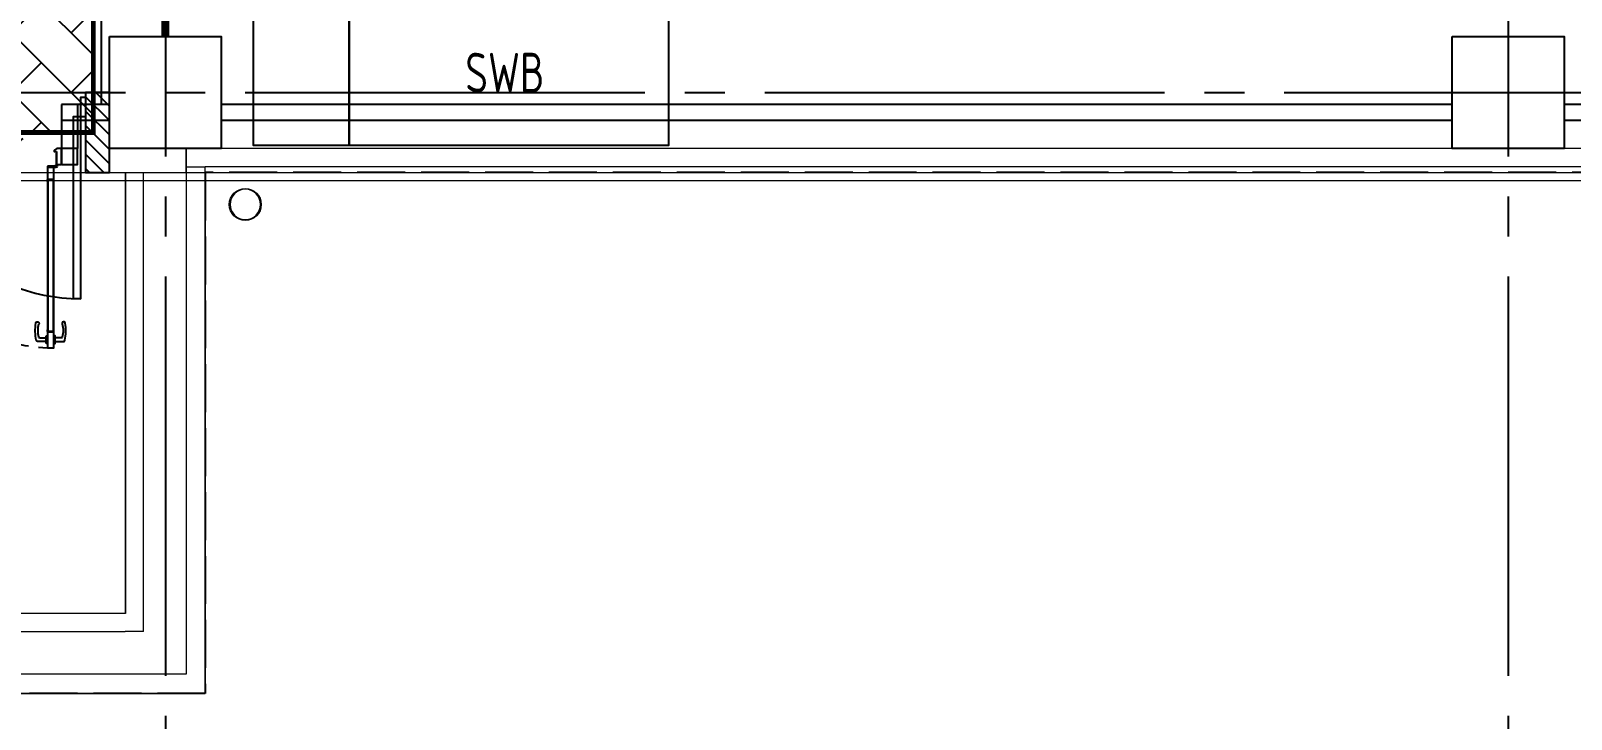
# Model space of a CAD drawing. Extents: x -18489 to 195597, y -1599 to 112111.
# Drawn here: x 7596 to 8559, y -392 to 39 of the extents above; entities that cross this region are included whole.
import ezdxf
from ezdxf.enums import TextEntityAlignment as Align

# ---------------------------------------------------------------- set-up
doc = ezdxf.new("R2010")
doc.units = 0
doc.header["$LTSCALE"] = 100
for name, pattern in [('188K-SM-03-F10-ARCH-PA-Y2257103$0$HIDDEN2', [0.1875, 0.125, -0.0625]), ('X-S-FAB-L10$0$COL-CEN-LIN', [3.25, 2.5, -0.25, 0.25, -0.25]), ('X-S-FAB-L10$0$HIDDEN', [0.4, 0.3, -0.1])]:
    doc.linetypes.add(name, pattern=pattern)
for name, color, linetype in [('188K-SM-03-F10-ARCH-PA-Y2257103$0$K-AREA', 53, 'Continuous'), ('188K-SM-03-F10-ARCH-PA-Y2257103$0$K-Divider-7.5', 53, 'Continuous'), ('188K-SM-03-F10-ARCH-PA-Y2257103$0$K-P1S-2.5-單抗', 53, 'Continuous'), ('188K-SM-03-F10-ARCH-PA-Y2257103$0$K-岩棉 2hr 7.5-單抗', 53, 'Continuous'), ('188K-SM-03-F10-ARCH-PA-Y2257103$0$K-岩棉 2hr 7.5-非抗', 53, 'Continuous'), ('188K-SM-03-F10-ARCH-PA-Y2257103$0$K-庫板天花-2.4', 53, 'Continuous'), ('188K-SM-03-F10-ARCH-PA-Y2257103$0$非YK-K-防火門', 53, 'Continuous'), ('188K-SM-03-F10-ELEC-EQ-Y2257103$0$E-PANEL', 255, 'Continuous'), ('X-S-FAB-L10$0$0-DIM-TXT', 8, 'Continuous'), ('X-S-FAB-L10$0$A-OBJE-MEP', 8, 'Continuous'), ('X-S-FAB-L10$0$A-WALL-EX', 8, 'Continuous'), ('X-S-FAB-L10$0$A-WALL-IN', 8, 'Continuous'), ('X-S-FAB-L10$0$BLOCK', 8, 'Continuous'), ('X-S-FAB-L10$0$CCL', 8, 'X-S-FAB-L10$0$COL-CEN-LIN'), ('X-S-FAB-L10$0$COL-S', 8, 'Continuous'), ('X-S-FAB-L10$0$DW_Frame', 8, 'Continuous'), ('X-S-FAB-L10$0$HID', 8, 'X-S-FAB-L10$0$HIDDEN'), ('X-S-FAB-L10$0$S-FNDN', 8, 'Continuous'), ('X-S-FAB-L10$0$S-SLAB-SHOW', 8, 'Continuous'), ('X-S-FAB-L10$0$WALL_188K_IN', 8, 'Continuous')]:
    doc.layers.add(name, color=color, linetype=linetype)
doc.styles.add('188K-SM-03-F10-ARCH-PA-Y2257103$0$Standard', font='txt.shx', dxfattribs={"bigfont": 'chineset.shx'})
doc.styles.add('188K-SM-03-F10-ELEC-EQ-Y2257103$0$X-F-L25-E-PDP-EQ-200K$0$AA-TXT', font='isocp.shx', dxfattribs={"bigfont": 'chineset.shx'})
doc.styles.add('X-S-FAB-L10$0$CHINA', font='simplex.shx', dxfattribs={"width": 0.75, "bigfont": 'chineset.shx'})
doc.styles.add('X-S-FAB-L10$0$Standard', font='', dxfattribs={"width": 0.8})
doc.styles.add('X-S-FAB-L10$0$TG_NOTE_TEXT', font='simplex.shx', dxfattribs={"width": 0.75, "bigfont": 'chineset.shx'})
doc.styles.get('X-S-FAB-L10$0$Standard').set_extended_font_data('Microsoft JhengHei')

# ---------------------------------------------------------------- blocks, each defined once
blk = doc.blocks.new('X-S-FAB-L10$0$FAB2-L05')
at = {"layer": 'X-S-FAB-L10$0$CCL'}
for p, q in [((-18480, 11005), (-18480, 0)), ((-17640, 11005), (-17640, 0)), ((-26880, 720), (1210, 720))]:
    blk.add_line(p, q, dxfattribs=at)
at = {"layer": 'X-S-FAB-L10$0$COL-S'}
for points in [[(-18515, 755), (-18445, 755), (-18445, 685), (-18515, 685)], [(-17675, 755), (-17605, 755), (-17605, 685), (-17675, 685)]]:
    blk.add_lwpolyline(points, close=True, dxfattribs=at)
blk = doc.blocks.new('X-S-FAB-L10')
at = {"layer": 'X-S-FAB-L10$0$WALL_188K_IN'}
h = blk.add_hatch(dxfattribs=at)
h.set_pattern_fill('LINE', color=256, scale=2, angle=135)
h.set_pattern_definition([(135, (7645, -98.3835), (-4.49013, -4.49013), [])])
h.paths.add_polyline_path([(7645, -50), (7645, 0), (7630, 0), (7630, -50)])
blk.add_line((7630, 0), (7630, -15))
blk.add_lwpolyline([(7627, -15), (7627, -129), (7622.625, -129), (7622.625, -15)], close=True)
blk.add_arc((7627, -15), 114, 180, 270)
at = {"layer": 'X-S-FAB-L10$0$A-OBJE-MEP', "lineweight": 0, "flags": 128}
blk.add_lwpolyline([(7739.5, -70, 1), (7720.5, -70, 1)], format="xyb", close=True, dxfattribs=at)
at = {"layer": 'X-S-FAB-L10$0$A-OBJE-MEP', "lineweight": 0}
blk.add_circle((7730, -70), 10, dxfattribs=at)
at = {"layer": 'X-S-FAB-L10$0$A-WALL-EX', "lineweight": 0}
for p, q in [((7705, -35), (7693, -35)), ((7705, -35), (7693, -35)), ((7693, -35), (7693, -46.5)), ((7693, -46.5), (7705, -46.5)), ((7693, -46.5), (7705, -46.5)), ((12670, -46.5), (7705, -46.5))]:
    blk.add_line(p, q, dxfattribs=at)
at = {"layer": 'X-S-FAB-L10$0$A-WALL-EX', "lineweight": 0, "flags": 128}
for points in [[(7693, -35), (7693, -364)], [(7705, -35), (7693, -35)], [(12673.5, -35), (7705, -35)], [(7705, -364), (7705, -46.5)], [(7705, -50), (7705, -46.5)], [(7705, -50), (12670, -50)], [(7705, -50), (12670, -50)], [(7705, -50), (12670, -50)], [(7705, -50), (12670, -50)], [(7705, -50), (12670, -50)], [(7705, -50), (12670, -50)], [(7705, -50), (12670, -50)], [(7705, -50), (12670, -50)], [(7693, -364), (6827, -364)], [(7705, -376), (7705, -364)], [(6815, -376), (7705, -376)]]:
    blk.add_lwpolyline(points, dxfattribs=at)
at = {"layer": 'X-S-FAB-L10$0$A-WALL-IN', "lineweight": 0}
for p, q in [((7645, -35), (7645, -35)), ((7693, -50), (7693, -35)), ((7640, -50), (7654.95, -50)), ((7666.25, -50), (7693, -50))]:
    blk.add_line(p, q, dxfattribs=at)
at = {"layer": 'X-S-FAB-L10$0$A-WALL-IN', "lineweight": 0, "flags": 128}
for points in [[(7654.95, -50), (7654.95, -325.95)], [(7666.25, -337.25), (7666.25, -50)], [(7654.95, -325.95), (6865, -325.95)], [(6865, -337.25), (7654.95, -337.25)], [(7666.25, -337.25), (7654.95, -337.25)]]:
    blk.add_lwpolyline(points, dxfattribs=at)
at = {"layer": 'X-S-FAB-L10$0$COL-S'}
for p, q in [((7645, 35), (7715, 35)), ((7645, -35), (7645, 35)), ((7715, 35), (7715, -35)), ((8485, 35), (8555, 35)), ((8485, -35), (8485, 35)), ((8555, 35), (8555, -35)), ((7715, -35), (7645, -35)), ((8555, -35), (8485, -35))]:
    blk.add_line(p, q, dxfattribs=at)
at = {"layer": 'X-S-FAB-L10$0$DW_Frame'}
blk.add_lwpolyline([(7630, -3), (7627, -3), (7627, -15), (7630, -15)], dxfattribs=at)
at = {"layer": 'X-S-FAB-L10$0$HID'}
for p, q in [((12670, -50), (7705, -50)), ((7705, -50), (7705, -376)), ((7705, -376), (6804.756, -376))]:
    blk.add_line(p, q, dxfattribs=at)
at = {"layer": 'X-S-FAB-L10$0$S-FNDN', "lineweight": 0, "flags": 128}
blk.add_lwpolyline([(4350, 7470), (1830, 7470), (1830, 1500), (1812.5, 1500), (1812.5, -55), (9330, -55), (9330, 7470)], close=True, dxfattribs=at)
at = {"layer": 'X-S-FAB-L10$0$S-SLAB-SHOW', "lineweight": 0, "flags": 128}
for points in [[(7705, -376), (6815, -376), (6815, -326), (7406, -326), (7406, -198), (7416, -198), (7416, -178), (7380, -178), (7380, -50), (7705, -50)], [(7655, -50), (7655, -326), (7406, -326), (7406, -198), (7416, -198), (7416, -178), (7380, -178), (7380, -50)]]:
    blk.add_lwpolyline(points, close=True, dxfattribs=at)
at = {"layer": 'X-S-FAB-L10$0$WALL_188K_IN'}
blk.add_lwpolyline([(7645, -50), (7645, 0), (7630, 0), (7630, -50)], close=True, dxfattribs=at)
at = {"layer": 'X-S-FAB-L10$0$BLOCK'}
blk.add_blockref('X-S-FAB-L10$0$FAB2-L05', (26160, -720), dxfattribs=at)
at = {"style": 'X-S-FAB-L10$0$TG_NOTE_TEXT', "width": 0.5, "flags": 1}
for p in [(7463.301, 9020), (18268.251, 8649), (11197.77, 4800.167), (16485.801, 4800.167), (25420.27, 2635), (13360, 320.001, 0), (7463.301, -33.333)]:
    blk.add_attdef('WH', text='', height=20, dxfattribs=at).set_placement(p, align=Align.BOTTOM_LEFT)
at = {"width": 0.5}
for style, p in [('X-S-FAB-L10$0$TG_NOTE_TEXT', (7585, 9020)), ('X-S-FAB-L10$0$TG_NOTE_TEXT', (18389.95, 8649)), ('X-S-FAB-L10$0$TG_NOTE_TEXT', (11117.5, 4813.5)), ('X-S-FAB-L10$0$TG_NOTE_TEXT', (16607.5, 4813.5)), ('X-S-FAB-L10$0$TG_NOTE_TEXT', (25350, 2635)), ('X-S-FAB-L10$0$Standard', (13129.375, 325.001, 0)), ('X-S-FAB-L10$0$TG_NOTE_TEXT', (7585, -20))]:
    blk.add_attdef('DESC', text='', height=10, dxfattribs=dict(at, style=style)).set_placement(p, align=Align.BOTTOM_LEFT)
for tag, style, p in [('TYPE', 'X-S-FAB-L10$0$TG_NOTE_TEXT', (7619.286, 9020)), ('NO', 'X-S-FAB-L10$0$TG_NOTE_TEXT', (7650.095, 9020)), ('TYPE', 'X-S-FAB-L10$0$TG_NOTE_TEXT', (18424.236, 8649)), ('NO', 'X-S-FAB-L10$0$TG_NOTE_TEXT', (18455.045, 8649)), ('NO', 'X-S-FAB-L10$0$TG_NOTE_TEXT', (11088.595, 4813.5)), ('TYPE', 'X-S-FAB-L10$0$TG_NOTE_TEXT', (11151.786, 4813.5)), ('TYPE', 'X-S-FAB-L10$0$TG_NOTE_TEXT', (16641.786, 4813.5)), ('NO', 'X-S-FAB-L10$0$TG_NOTE_TEXT', (16672.595, 4813.5)), ('NO', 'X-S-FAB-L10$0$TG_NOTE_TEXT', (25313, 2635)), ('TYPE', 'X-S-FAB-L10$0$TG_NOTE_TEXT', (25350, 2635)), ('NO', 'X-S-FAB-L10$0$Standard', (13100, 320.001, 0)), ('TYPE', 'X-S-FAB-L10$0$Standard', (13129.375, 320.001, 0)), ('TYPE', 'X-S-FAB-L10$0$TG_NOTE_TEXT', (7619.286, -20)), ('NO', 'X-S-FAB-L10$0$TG_NOTE_TEXT', (7650.095, -20))]:
    blk.add_attdef(tag, text='', height=10, dxfattribs=dict(at, style=style)).set_placement(p, align=Align.BOTTOM_RIGHT)
at = {"style": 'X-S-FAB-L10$0$TG_NOTE_TEXT', "width": 0.5, "flags": 1}
for rotation, p in [(180, (43, 7480)), (180, (943, 7480)), (90, (24310, 3717.77)), (270, (17080, 1711.699))]:
    blk.add_attdef('WH', text='', height=20, rotation=rotation, dxfattribs=at).set_placement(p, align=Align.BOTTOM_LEFT)
at = {"width": 0.5}
for rotation, style, p in [(180, 'X-S-FAB-L10$0$Standard', (317.625, 7480)), (180, 'X-S-FAB-L10$0$Standard', (1217.625, 7480)), (90, 'X-S-FAB-L10$0$TG_NOTE_TEXT', (24310, 3647.5)), (270, 'X-S-FAB-L10$0$TG_NOTE_TEXT', (17080, 1605))]:
    blk.add_attdef('DESC', text='', height=10, rotation=rotation, dxfattribs=dict(at, style=style)).set_placement(p, align=Align.BOTTOM_LEFT)
for tag, rotation, style, p in [('TYPE', 180, 'X-S-FAB-L10$0$Standard', (317.625, 7480)), ('NO', 180, 'X-S-FAB-L10$0$Standard', (347, 7480)), ('TYPE', 180, 'X-S-FAB-L10$0$Standard', (1217.625, 7480)), ('NO', 180, 'X-S-FAB-L10$0$Standard', (1247, 7480)), ('TYPE', 90, 'X-S-FAB-L10$0$TG_NOTE_TEXT', (24310, 3647.5)), ('NO', 90, 'X-S-FAB-L10$0$TG_NOTE_TEXT', (24310, 3610.5)), ('TYPE', 270, 'X-S-FAB-L10$0$TG_NOTE_TEXT', (17080, 1605)), ('NO', 270, 'X-S-FAB-L10$0$TG_NOTE_TEXT', (17080, 1573))]:
    blk.add_attdef(tag, text='', height=10, rotation=rotation, dxfattribs=dict(at, style=style)).set_placement(p, align=Align.BOTTOM_RIGHT)
at = {"layer": 'X-S-FAB-L10$0$0-DIM-TXT', "style": 'X-S-FAB-L10$0$CHINA', "width": 0.75}
for p in [(667.414, 7855.1, -2689.4), (22627.353, 6728.814), (25644.722, 6728.814), (24778.787, 5569.051), (1118.252, 4980), (417.801, 4594.623), (23874.84, 4355), (22927.43, 4330.122), (23749.869, 3901.367), (417.801, 3765.236), (1118.252, 3730), (417.801, 3115.79), (536.882, 2227.832), (16908.994, 1782.652), (888.445, 880.466), (16977.43, 750), (18878.841, 750), (25641.221, 553.233), (21364.03, 526.894)]:
    blk.add_attdef('HIG', text='', height=80, dxfattribs=at).set_placement(p, align=Align.MIDDLE_LEFT)
blk = doc.blocks.new('188K-SM-03-F10-ELEC-EQ-Y2257103$0$E-SWB')
at = {"color": 140}
for p, q in [((60, 90), (60, 180)), ((260, 90), (260, 180)), ((0, 90), (0, 150)), ((60, 85), (0, 85)), ((260, 85), (60, 85))]:
    blk.add_line(p, q, dxfattribs=at)
for points in [[(60, 90), (0, 90), (0, 0), (60, 0)], [(260, 90), (60, 90), (60, 0), (260, 0)]]:
    blk.add_lwpolyline(points, close=True, dxfattribs=at)
for centre, radius, start, end in [((66.67, 86.85), 93.39, 1.93207, 94.0935), ((253.33, 86.85), 93.39, 85.9065, 178.06793), ((-9.61, 80.39), 70.27, 7.8575, 82.1425)]:
    blk.add_arc(centre, radius, start, end, dxfattribs=at)
at = {"color": 140, "style": '188K-SM-03-F10-ELEC-EQ-Y2257103$0$X-F-L25-E-PDP-EQ-200K$0$AA-TXT', "width": 0.8}
blk.add_text('SWB', height=25, dxfattribs=at).set_placement((157.41, 45.44), align=Align.MIDDLE_CENTER)
blk = doc.blocks.new('188K-SM-03-F10-ELEC-EQ-Y2257103')
at = {"layer": '188K-SM-03-F10-ELEC-EQ-Y2257103$0$E-PANEL'}
blk.add_blockref('188K-SM-03-F10-ELEC-EQ-Y2257103$0$E-SWB', (7735, -33), dxfattribs=at)
blk = doc.blocks.new('188K-SM-03-F10-ARCH-PA-Y2257103$0$F14P8-SM-03-FB1-ARCH-PA(B)-Y2210902$0$18P2-XFDP40$0$GAD2205')
blk.add_lwpolyline([(0, 0.9), (-0.3, 1.2), (-18.1, 1.2, -0.414214), (-18.4, 1.5), (-18.4, 3.1, -0.414214), (-18.1, 3.4), (-13.7, 3.4, 0.414214), (-13.4, 3.7), (-13.4, 4.1, 0.414214), (-13.7, 4.4), (-18.1, 4.4, -0.414214), (-18.4, 4.7), (-18.4, 11.8, -0.414214), (-18.2, 12), (-18.2, 12, 0.414214), (-18, 12.2), (-18, 13.7, 0.72636), (-18.5, 13.9), (-19.3, 12.8, 0.158507), (-19.4, 12.6), (-19.4, 0.3, 0.414214), (-19.1, 0), (19.1, 0, 0.414214), (19.4, 0.3), (19.4, 12.6, 0.158507), (19.3, 12.8), (18.5, 13.9, 0.72636), (18, 13.7), (18, 12.2, 0.414214), (18.2, 12, -0.414214), (18.4, 11.8), (18.4, 4.7, -0.414214), (18.1, 4.4), (13.7, 4.4, 0.414214), (13.4, 4.1), (13.4, 3.7, 0.414214), (13.7, 3.4), (18.1, 3.4, -0.414214), (18.4, 3.1), (18.4, 1.5, -0.414214), (18.1, 1.2), (0.3, 1.2)], format="xyb", close=True)
blk = doc.blocks.new('188K-SM-03-F10-ARCH-PA-Y2257103$0$(FS1-4)1hr單開防火門-1200x2400')
for p, q in [((8.79, 117.09, 0), (9.59, 117.09, 0)), ((8.79, 112.19, 0), (8.79, 117.09, 0)), ((9.59, 117.09, 0), (9.59, 112.19, 0)), ((9.59, 115.74, 0), (13.59, 115.74, 0)), ((13.59, 115.74, 0), (14.97, 115.68, 0)), ((9.59, 112.19, 0), (8.79, 112.19, 0)), ((13.54, 113.54, 0), (9.59, 113.54, 0)), ((0, 4.5), (0, -4.5)), ((2.85, 5), (0.5, 5)), ((3, -3.2), (3, 4.85)), ((117, -3.2), (117, 4.85)), ((117.15, 5), (119.5, 5)), ((120, 4.5), (120, -4.5)), ((0.5, -5), (2.8, -5)), ((2.8, -5), (4.38, -3.96)), ((3.78, -3.2), (3, -3.2)), ((3.62, -3.49), (3.62, -3.3)), ((3.62, -3.3), (3.78, -3.3)), ((4.38, -3.49), (3.62, -3.49)), ((4.45, -3.2), (4.22, -3.2)), ((4.22, -3.3), (4.38, -3.3)), ((4.38, -3.3), (4.38, -3.49)), ((4.5, -3.73), (4.5, -3.25)), ((115.5, -3.73), (115.5, -3.25)), ((115.55, -3.2), (115.78, -3.2)), ((115.62, -3.3), (115.62, -3.49)), ((115.78, -3.3), (115.62, -3.3)), ((115.62, -3.49), (116.38, -3.49)), ((117.2, -5), (115.62, -3.96)), ((116.22, -3.2), (117, -3.2)), ((116.38, -3.3), (116.22, -3.3)), ((116.38, -3.49), (116.38, -3.3)), ((119.5, -5), (117.2, -5))]:
    blk.add_line(p, q)
at = {"elevation": 0}
blk.add_lwpolyline([(3.99, 115.74), (-0.01, 115.74), (-1.4, 115.68, 0.327495), (-2.19, 114.99, 0.089847), (-2.41, 104.26, 1.144881), (-0.48, 104.7, -0.137079), (-0.49, 113.02, -0.349357), (0.03, 113.54), (3.99, 113.54)], format="xyb", dxfattribs=at)
for points in [[(4.79, 112.19), (4.79, 117.09), (3.99, 117.09), (3.99, 112.19)], [(-10, -5), (0, -5), (0, 5), (-10, 5)], [(120, -5), (130, -5), (130, 5), (120, 5)]]:
    blk.add_lwpolyline(points, close=True)
at = {"ltscale": 5}
for points in [[(8.79, 109.59), (8.79, 119.69), (4.79, 119.69), (4.79, 109.59)], [(5.05, 109.25), (5.05, 14.78), (4.99, 14.78), (4.99, 109.25)], [(8.59, 14.78), (8.53, 14.78), (8.53, 109.25), (8.59, 109.25)], [(8.79, 6.09), (8.79, 14.44), (4.79, 14.44), (4.79, 6.09)]]:
    blk.add_lwpolyline(points, close=True, dxfattribs=at)
blk.add_lwpolyline([(4.85, 109.66), (4.85, 108.43, 0.158507), (4.85, 108.41), (4.93, 108.3, 0.72636), (4.99, 108.32), (4.99, 108.47, 0.414214), (4.97, 108.49, -0.414214), (4.95, 108.51), (4.95, 109.22, -0.414214), (4.98, 109.25), (5.42, 109.25, 0.414214), (5.45, 109.28), (5.45, 109.32, 0.414214), (5.42, 109.35), (4.98, 109.35, -0.414214), (4.95, 109.38), (4.95, 109.54, -0.414214), (4.98, 109.57), (6.76, 109.57), (6.79, 109.6), (6.82, 109.57), (8.6, 109.57, -0.414214), (8.63, 109.54), (8.63, 109.38, -0.414214), (8.6, 109.35), (8.16, 109.35, 0.414214), (8.13, 109.32), (8.13, 109.28, 0.414214), (8.16, 109.25), (8.6, 109.25, -0.414214), (8.63, 109.22), (8.63, 108.51, -0.414214), (8.61, 108.49), (8.61, 108.49, 0.414214), (8.59, 108.47), (8.59, 108.32, 0.72636), (8.64, 108.3), (8.72, 108.41, 0.158507), (8.73, 108.43), (8.73, 109.66, 0.414214), (8.7, 109.69), (4.88, 109.69, 0.414214)], format="xyb", close=True, dxfattribs=at)
at = {"ltscale": 500}
for points in [[(3.25, -2.4), (3.25, 5.6), (3, 5.6), (3, -2.4)], [(8.49, 6.59), (3.99, 6.59), (3.99, 6.34), (8.49, 6.34)]]:
    blk.add_lwpolyline(points, close=True, dxfattribs=at)
at = {"linetype": '188K-SM-03-F10-ARCH-PA-Y2257103$0$HIDDEN2'}
blk.add_arc((3.45, 6.14), 113.68, 359.4256, 87.30941, dxfattribs=at)
at = {"extrusion": (0, 0, -1)}
for centre, major_axis, start_param, end_param in [((14.9, 114.8, 0), (-0.624, 0.624), 0.866962, 2.13291), ((13.47, 112.95, 0), (-0.417, 0.417), 0.901482, 2.245889), ((-0.83, 108.87, 0), (10.93, 10.93), 0.51383, 1.058752), ((-13.75, 109.01, 0), (21.29, 21.29), 0.585307, 0.943734), ((14.99, 104.35, 0), (0.707, 0.707), 0.872811, 4.284184)]:
    blk.add_ellipse(centre, major_axis=major_axis, ratio=1, start_param=start_param, end_param=end_param, dxfattribs=at)
for centre, major_axis, start_param, end_param in [((0.5, 4.5), (0.354, -0.354), 2.356194, 3.926991), ((2.85, 4.85), (0.106, -0.106), 7.068583, 8.63938), ((117.15, 4.85), (-0.106, -0.106), -2.356194, -0.785398), ((119.5, 4.5), (-0.354, -0.354), 2.356194, 3.926991), ((0.5, -4.5), (-0.354, -0.354), 5.497787, 7.068583), ((3.78, -3.25), (-0.0354, -0.0354), 0.785398, 3.926991), ((4.22, -3.25), (-0.0354, -0.0354), 3.926991, 7.068583), ((4.2, -3.73), (0.212, -0.212), 6.162283, 7.068583), ((4.45, -3.25), (0.0354, -0.0354), 7.068583, 8.63938), ((115.55, -3.25), (-0.0354, -0.0354), -2.356194, -0.785398), ((115.8, -3.73), (-0.212, -0.212), -0.785398, 0.120903), ((115.78, -3.25), (0.0354, -0.0354), -0.785398, 2.356194), ((116.22, -3.25), (0.0354, -0.0354), 2.356194, 5.497787), ((119.5, -4.5), (0.354, -0.354), -0.785398, 0.785398)]:
    blk.add_ellipse(centre, major_axis=major_axis, ratio=1, start_param=start_param, end_param=end_param)
at = {"ltscale": 500, "extrusion": (0, 0, -1)}
blk.add_ellipse((3.45, 6.14), major_axis=(-0.495, 0.495), ratio=1, start_param=5.497787, end_param=11.780972, dxfattribs=at)
at = {"ltscale": 5, "xscale": 0.1000000000058208, "yscale": 0.1000000000058208, "zscale": 0.1000000000058208}
blk.add_blockref('188K-SM-03-F10-ARCH-PA-Y2257103$0$F14P8-SM-03-FB1-ARCH-PA(B)-Y2210902$0$18P2-XFDP40$0$GAD2205', (6.79, 14.34), dxfattribs=at)
at = {"color": 8, "style": '188K-SM-03-F10-ARCH-PA-Y2257103$0$Standard', "width": 0.85}
blk.add_text('1200*2400', height=12, dxfattribs=at).set_placement((60, -15, 0), align=Align.MIDDLE_CENTER)
blk = doc.blocks.new('188K-SM-03-F10-ARCH-PA-Y2257103')
at = {"layer": '188K-SM-03-F10-ARCH-PA-Y2257103$0$K-庫板天花-2.4'}
h = blk.add_hatch(dxfattribs=at)
h.set_pattern_fill('AR-HBONE', color=256, scale=0.26)
h.paths.add_polyline_path([(7395, -25), (7635, -25), (7635, 310), (7395, 310)])
at = {"layer": '188K-SM-03-F10-ARCH-PA-Y2257103$0$K-AREA', "const_width": 3, "elevation": 0}
blk.add_lwpolyline([(7395, -25), (7635, -25), (7635, 310), (7395, 310)], close=True, dxfattribs=at)
at = {"layer": '188K-SM-03-F10-ARCH-PA-Y2257103$0$K-Divider-7.5', "const_width": 5}
blk.add_lwpolyline([(7680, 310), (7680, 35)], dxfattribs=at)
at = {"layer": '188K-SM-03-F10-ARCH-PA-Y2257103$0$K-P1S-2.5-單抗'}
for p, q in [((7635, -7.5, 0), (7635, 310, 0)), ((7640, -7.5, 0), (7640, 310, 0))]:
    blk.add_line(p, q, dxfattribs=at)
at = {"layer": '188K-SM-03-F10-ARCH-PA-Y2257103$0$K-岩棉 2hr 7.5-單抗'}
for p, q in [((7615, -7.5, 0), (7615, -35)), ((7645, -7.5, 0), (7615, -7.5, 0)), ((7625, -7.5, 0), (7625, -35, 0)), ((7645, -17.5, 0), (7615, -17.5, 0))]:
    blk.add_line(p, q, dxfattribs=at)
at = {"layer": '188K-SM-03-F10-ARCH-PA-Y2257103$0$K-岩棉 2hr 7.5-非抗'}
for p, q in [((8485, -7.5, 0), (7715, -7.5, 0)), ((9325, -7.5, 0), (8555, -7.5, 0)), ((8485, -17.5), (7715, -17.5, 0)), ((9325, -17.5), (8555, -17.5, 0))]:
    blk.add_line(p, q, dxfattribs=at)
at = {"layer": '188K-SM-03-F10-ARCH-PA-Y2257103$0$K-庫板天花-2.4', "elevation": 0}
blk.add_lwpolyline([(7395, -25), (7635, -25), (7635, 310), (7395, 310)], close=True, dxfattribs=at)
at = {"layer": '188K-SM-03-F10-ARCH-PA-Y2257103$0$非YK-K-防火門', "rotation": 180}
blk.add_blockref('188K-SM-03-F10-ARCH-PA-Y2257103$0$(FS1-4)1hr單開防火門-1200x2400', (7615, -40), dxfattribs=at)

msp = doc.modelspace()

# ---------------------------------------------------------------- block references
for name in ['188K-SM-03-F10-ELEC-EQ-Y2257103', 'X-S-FAB-L10', '188K-SM-03-F10-ARCH-PA-Y2257103']:
    msp.add_blockref(name, (0, 0))

doc.saveas('drawing.dxf')
